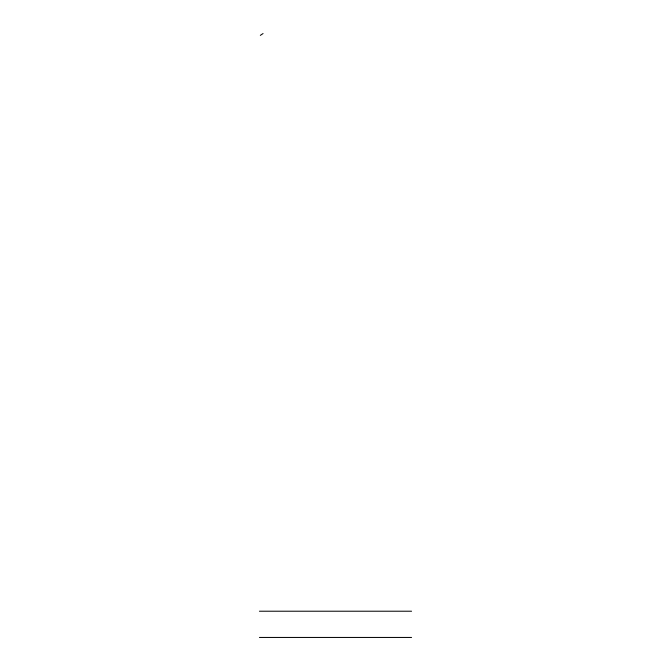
<?xml version="1.0" encoding="UTF-8"?>
<svg xmlns="http://www.w3.org/2000/svg" width="671" height="671" viewBox="0 0 671 671"><rect width="100%" height="100%" fill="white"/><g stroke="black" fill="none" stroke-linecap="round" stroke-linejoin="round"><path stroke-width="1.01" d="M260.323 35.37L263.057 33.55M259.425 611.214L411.575 611.214M259.425 637.45L411.575 637.45"/></g></svg>
